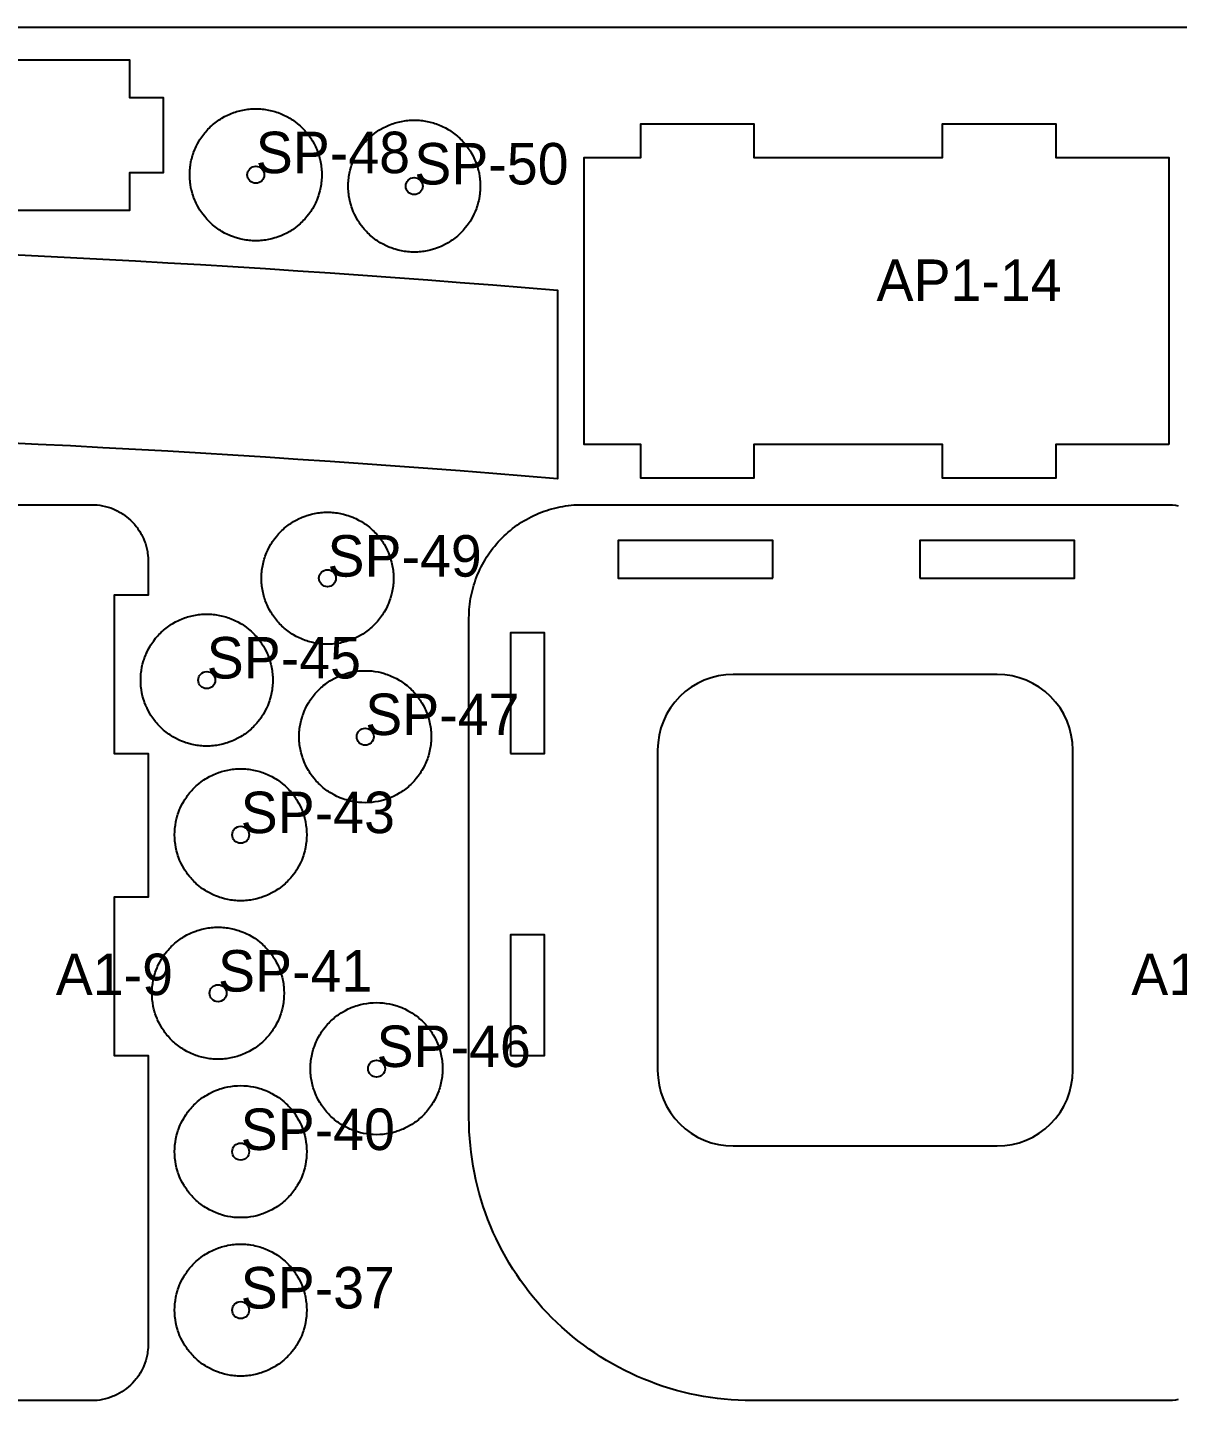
# Model space of a CAD drawing. Header units: millimetres. Extents: x 0 to 59980, y 0 to 1292.
# Drawn here: x 42211 to 42820, y 491 to 1220 of the extents above; entities that cross this region are included whole.
import ezdxf

# ---------------------------------------------------------------- set-up
doc = ezdxf.new("R2010")
doc.units = ezdxf.units.MM
for name, color, linetype in [('CUT_IN', 5, 'Continuous'), ('CUT_OUT', 1, 'Continuous'), ('DRILL', 3, 'Continuous'), ('LABEL', 7, 'Continuous'), ('SHEET', 8, 'Continuous')]:
    doc.layers.add(name, color=color, linetype=linetype)

msp = doc.modelspace()

# ---------------------------------------------------------------- linework, layer by layer
at = {"layer": 'CUT_IN'}
for points in [[(42606, 928), (42606, 948), (42524, 948), (42524, 928), (42606, 928)], [(42684, 928), (42766, 928), (42766, 948), (42684, 948), (42684, 928)], [(42467, 835), (42485, 835), (42485, 899), (42467, 899), (42467, 835)], [(42581.08, 876.81), (42577.2, 876.23), (42573.39, 875.28), (42569.69, 873.96), (42566.14, 872.28), (42562.78, 870.26), (42559.62, 867.92), (42556.72, 865.28), (42554.08, 862.38), (42551.74, 859.22), (42549.72, 855.86), (42548.04, 852.31), (42546.72, 848.61), (42545.77, 844.8), (42545.19, 840.92), (42545, 837), (42545, 667), (42545.19, 663.08), (42545.77, 659.2), (42546.72, 655.39), (42548.04, 651.69), (42549.72, 648.14), (42551.74, 644.78), (42554.08, 641.62), (42556.72, 638.72), (42559.62, 636.08), (42562.78, 633.74), (42566.14, 631.72), (42569.69, 630.04), (42573.39, 628.72), (42577.2, 627.77), (42581.08, 627.19), (42585, 627), (42725, 627), (42728.92, 627.19), (42732.8, 627.77), (42736.61, 628.72), (42740.31, 630.04), (42743.86, 631.72), (42747.22, 633.74), (42750.38, 636.08), (42753.28, 638.72), (42755.92, 641.62), (42758.26, 644.78), (42760.28, 648.14), (42761.96, 651.69), (42763.28, 655.39), (42764.23, 659.2), (42764.81, 663.08), (42765, 667), (42765, 837), (42764.81, 840.92), (42764.23, 844.8), (42763.28, 848.61), (42761.96, 852.31), (42760.28, 855.86), (42758.26, 859.22), (42755.92, 862.38), (42753.28, 865.28), (42750.38, 867.92), (42747.22, 870.26), (42743.86, 872.28), (42740.31, 873.96), (42736.61, 875.28), (42732.8, 876.23), (42728.92, 876.81), (42725, 877), (42585, 877), (42581.08, 876.81)], [(42467, 675), (42485, 675), (42485, 739), (42467, 739), (42467, 675)]]:
    msp.add_lwpolyline(points, close=True, dxfattribs=at)
at = {"layer": 'CUT_OUT'}
for points in [[(41921, 1202.91), (42265, 1202.91), (42265, 1182.91), (42283, 1182.91), (42283, 1142.91), (42265, 1142.91), (42265, 1122.91), (41921, 1122.91), (41921, 1142.91), (41903, 1142.91), (41903, 1182.91), (41921, 1182.91), (41921, 1202.91)], [(42367, 1141.91), (42366.96, 1140.19), (42366.91, 1139.34), (42366.83, 1138.48), (42366.74, 1137.63), (42366.62, 1136.77), (42366.33, 1135.08), (42366.15, 1134.24), (42365.95, 1133.41), (42365.49, 1131.75), (42365.23, 1130.93), (42364.95, 1130.12), (42364.34, 1128.52), (42364, 1127.73), (42363.64, 1126.95), (42362.87, 1125.41), (42362.02, 1123.92), (42361.57, 1123.19), (42361.1, 1122.47), (42360.62, 1121.76), (42360.11, 1121.06), (42359.06, 1119.71), (42358.5, 1119.05), (42357.93, 1118.41), (42357.35, 1117.78), (42356.75, 1117.16), (42356.13, 1116.56), (42355.5, 1115.98), (42354.86, 1115.41), (42354.2, 1114.85), (42352.85, 1113.8), (42352.15, 1113.29), (42351.44, 1112.81), (42350.72, 1112.34), (42349.99, 1111.89), (42348.5, 1111.04), (42346.96, 1110.27), (42346.18, 1109.91), (42345.39, 1109.57), (42343.79, 1108.96), (42342.98, 1108.68), (42342.16, 1108.42), (42340.5, 1107.96), (42339.67, 1107.76), (42338.83, 1107.58), (42337.14, 1107.29), (42336.28, 1107.17), (42335.43, 1107.08), (42334.57, 1107), (42333.72, 1106.95), (42332, 1106.91), (42330.28, 1106.95), (42329.43, 1107), (42328.57, 1107.08), (42327.72, 1107.17), (42326.86, 1107.29), (42325.17, 1107.58), (42324.33, 1107.76), (42323.5, 1107.96), (42321.84, 1108.42), (42321.02, 1108.68), (42320.21, 1108.96), (42318.61, 1109.57), (42317.82, 1109.91), (42317.04, 1110.27), (42315.5, 1111.04), (42314.01, 1111.89), (42313.28, 1112.34), (42312.56, 1112.81), (42311.85, 1113.29), (42311.15, 1113.8), (42309.8, 1114.85), (42309.14, 1115.41), (42308.5, 1115.98), (42307.87, 1116.56), (42307.25, 1117.16), (42306.65, 1117.78), (42306.07, 1118.41), (42305.5, 1119.05), (42304.94, 1119.71), (42303.89, 1121.06), (42303.38, 1121.76), (42302.9, 1122.47), (42302.43, 1123.19), (42301.98, 1123.92), (42301.13, 1125.41), (42300.36, 1126.95), (42300, 1127.73), (42299.66, 1128.52), (42299.05, 1130.12), (42298.77, 1130.93), (42298.51, 1131.75), (42298.05, 1133.41), (42297.85, 1134.24), (42297.67, 1135.08), (42297.38, 1136.77), (42297.26, 1137.63), (42297.17, 1138.48), (42297.09, 1139.34), (42297.04, 1140.19), (42297, 1141.91), (42297.04, 1143.63), (42297.09, 1144.48), (42297.17, 1145.34), (42297.26, 1146.19), (42297.38, 1147.05), (42297.67, 1148.74), (42297.85, 1149.58), (42298.05, 1150.41), (42298.51, 1152.07), (42298.77, 1152.89), (42299.05, 1153.7), (42299.66, 1155.3), (42300, 1156.09), (42300.36, 1156.87), (42301.13, 1158.41), (42301.98, 1159.9), (42302.43, 1160.63), (42302.9, 1161.35), (42303.38, 1162.06), (42303.89, 1162.76), (42304.94, 1164.11), (42305.5, 1164.77), (42306.07, 1165.41), (42306.65, 1166.04), (42307.25, 1166.66), (42307.87, 1167.26), (42308.5, 1167.84), (42309.14, 1168.41), (42309.8, 1168.97), (42311.15, 1170.02), (42311.85, 1170.53), (42312.56, 1171.01), (42313.28, 1171.48), (42314.01, 1171.93), (42315.5, 1172.78), (42317.04, 1173.55), (42317.82, 1173.91), (42318.61, 1174.25), (42320.21, 1174.86), (42321.02, 1175.14), (42321.84, 1175.4), (42323.5, 1175.86), (42324.33, 1176.06), (42325.17, 1176.24), (42326.86, 1176.53), (42327.72, 1176.65), (42328.57, 1176.74), (42329.43, 1176.82), (42330.28, 1176.87), (42332, 1176.91), (42333.72, 1176.87), (42334.57, 1176.82), (42335.43, 1176.74), (42336.28, 1176.65), (42337.14, 1176.53), (42338.83, 1176.24), (42339.67, 1176.06), (42340.5, 1175.86), (42342.16, 1175.4), (42342.98, 1175.14), (42343.79, 1174.86), (42345.39, 1174.25), (42346.18, 1173.91), (42346.96, 1173.55), (42348.5, 1172.78), (42349.99, 1171.93), (42350.72, 1171.48), (42351.44, 1171.01), (42352.15, 1170.53), (42352.85, 1170.02), (42354.2, 1168.97), (42354.86, 1168.41), (42355.5, 1167.84), (42356.13, 1167.26), (42356.75, 1166.66), (42357.35, 1166.04), (42357.93, 1165.41), (42358.5, 1164.77), (42359.06, 1164.11), (42360.11, 1162.76), (42360.62, 1162.06), (42361.1, 1161.35), (42361.57, 1160.63), (42362.02, 1159.9), (42362.87, 1158.41), (42363.64, 1156.87), (42364, 1156.09), (42364.34, 1155.3), (42364.95, 1153.7), (42365.23, 1152.89), (42365.49, 1152.07), (42365.95, 1150.41), (42366.15, 1149.58), (42366.33, 1148.74), (42366.62, 1147.05), (42366.74, 1146.19), (42366.83, 1145.34), (42366.91, 1144.48), (42366.96, 1143.63), (42367, 1141.91)], [(42451, 1135.91), (42450.96, 1134.19), (42450.91, 1133.34), (42450.83, 1132.48), (42450.74, 1131.63), (42450.62, 1130.77), (42450.33, 1129.08), (42450.15, 1128.24), (42449.95, 1127.41), (42449.49, 1125.75), (42449.23, 1124.93), (42448.95, 1124.12), (42448.34, 1122.52), (42448, 1121.73), (42447.64, 1120.95), (42446.87, 1119.41), (42446.02, 1117.92), (42445.57, 1117.19), (42445.1, 1116.47), (42444.62, 1115.76), (42444.11, 1115.06), (42443.06, 1113.71), (42442.5, 1113.05), (42441.93, 1112.41), (42441.35, 1111.78), (42440.75, 1111.16), (42440.13, 1110.56), (42439.5, 1109.98), (42438.86, 1109.41), (42438.2, 1108.85), (42436.85, 1107.8), (42436.15, 1107.29), (42435.44, 1106.81), (42434.72, 1106.34), (42433.99, 1105.89), (42432.5, 1105.04), (42430.96, 1104.27), (42430.18, 1103.91), (42429.39, 1103.57), (42427.79, 1102.96), (42426.98, 1102.68), (42426.16, 1102.42), (42424.5, 1101.96), (42423.67, 1101.76), (42422.83, 1101.58), (42421.14, 1101.29), (42420.28, 1101.17), (42419.43, 1101.08), (42418.57, 1101), (42417.72, 1100.95), (42416, 1100.91), (42414.28, 1100.95), (42413.43, 1101), (42412.57, 1101.08), (42411.72, 1101.17), (42410.86, 1101.29), (42409.17, 1101.58), (42408.33, 1101.76), (42407.5, 1101.96), (42405.84, 1102.42), (42405.02, 1102.68), (42404.21, 1102.96), (42402.61, 1103.57), (42401.82, 1103.91), (42401.04, 1104.27), (42399.5, 1105.04), (42398.01, 1105.89), (42397.28, 1106.34), (42396.56, 1106.81), (42395.85, 1107.29), (42395.15, 1107.8), (42393.8, 1108.85), (42393.14, 1109.41), (42392.5, 1109.98), (42391.87, 1110.56), (42391.25, 1111.16), (42390.65, 1111.78), (42390.07, 1112.41), (42389.5, 1113.05), (42388.94, 1113.71), (42387.89, 1115.06), (42387.38, 1115.76), (42386.9, 1116.47), (42386.43, 1117.19), (42385.98, 1117.92), (42385.13, 1119.41), (42384.36, 1120.95), (42384, 1121.73), (42383.66, 1122.52), (42383.05, 1124.12), (42382.77, 1124.93), (42382.51, 1125.75), (42382.05, 1127.41), (42381.85, 1128.24), (42381.67, 1129.08), (42381.38, 1130.77), (42381.26, 1131.63), (42381.17, 1132.48), (42381.09, 1133.34), (42381.04, 1134.19), (42381, 1135.91), (42381.04, 1137.63), (42381.09, 1138.48), (42381.17, 1139.34), (42381.26, 1140.19), (42381.38, 1141.05), (42381.67, 1142.74), (42381.85, 1143.58), (42382.05, 1144.41), (42382.51, 1146.07), (42382.77, 1146.89), (42383.05, 1147.7), (42383.66, 1149.3), (42384, 1150.09), (42384.36, 1150.87), (42385.13, 1152.41), (42385.98, 1153.9), (42386.43, 1154.63), (42386.9, 1155.35), (42387.38, 1156.06), (42387.89, 1156.76), (42388.94, 1158.11), (42389.5, 1158.77), (42390.07, 1159.41), (42390.65, 1160.04), (42391.25, 1160.66), (42391.87, 1161.26), (42392.5, 1161.84), (42393.14, 1162.41), (42393.8, 1162.97), (42395.15, 1164.02), (42395.85, 1164.53), (42396.56, 1165.01), (42397.28, 1165.48), (42398.01, 1165.93), (42399.5, 1166.78), (42401.04, 1167.55), (42401.82, 1167.91), (42402.61, 1168.25), (42404.21, 1168.86), (42405.02, 1169.14), (42405.84, 1169.4), (42407.5, 1169.86), (42408.33, 1170.06), (42409.17, 1170.24), (42410.86, 1170.53), (42411.72, 1170.65), (42412.57, 1170.74), (42413.43, 1170.82), (42414.28, 1170.87), (42416, 1170.91), (42417.72, 1170.87), (42418.57, 1170.82), (42419.43, 1170.74), (42420.28, 1170.65), (42421.14, 1170.53), (42422.83, 1170.24), (42423.67, 1170.06), (42424.5, 1169.86), (42426.16, 1169.4), (42426.98, 1169.14), (42427.79, 1168.86), (42429.39, 1168.25), (42430.18, 1167.91), (42430.96, 1167.55), (42432.5, 1166.78), (42433.99, 1165.93), (42434.72, 1165.48), (42435.44, 1165.01), (42436.15, 1164.53), (42436.85, 1164.02), (42438.2, 1162.97), (42438.86, 1162.41), (42439.5, 1161.84), (42440.13, 1161.26), (42440.75, 1160.66), (42441.35, 1160.04), (42441.93, 1159.41), (42442.5, 1158.77), (42443.06, 1158.11), (42444.11, 1156.76), (42444.62, 1156.06), (42445.1, 1155.35), (42445.57, 1154.63), (42446.02, 1153.9), (42446.87, 1152.41), (42447.64, 1150.87), (42448, 1150.09), (42448.34, 1149.3), (42448.95, 1147.7), (42449.23, 1146.89), (42449.49, 1146.07), (42449.95, 1144.41), (42450.15, 1143.58), (42450.33, 1142.74), (42450.62, 1141.05), (42450.74, 1140.19), (42450.83, 1139.34), (42450.91, 1138.48), (42450.96, 1137.63), (42451, 1135.91)], [(42816, 999), (42756, 999), (42756, 981), (42696, 981), (42696, 999), (42596, 999), (42596, 981), (42536, 981), (42536, 999), (42506, 999), (42506, 1151), (42536, 1151), (42536, 1169), (42596, 1169), (42596, 1151), (42696, 1151), (42696, 1169), (42756, 1169), (42756, 1151), (42816, 1151), (42816, 999)], [(42405, 928), (42404.96, 926.28), (42404.91, 925.43), (42404.83, 924.57), (42404.74, 923.72), (42404.62, 922.86), (42404.33, 921.17), (42404.15, 920.33), (42403.95, 919.5), (42403.49, 917.84), (42403.23, 917.02), (42402.95, 916.21), (42402.34, 914.61), (42402, 913.82), (42401.64, 913.04), (42400.87, 911.5), (42400.02, 910.01), (42399.57, 909.28), (42399.1, 908.56), (42398.62, 907.85), (42398.11, 907.15), (42397.06, 905.8), (42396.5, 905.14), (42395.93, 904.5), (42395.35, 903.87), (42394.75, 903.25), (42394.13, 902.65), (42393.5, 902.07), (42392.86, 901.5), (42392.2, 900.94), (42390.85, 899.89), (42390.15, 899.38), (42389.44, 898.9), (42388.72, 898.43), (42387.99, 897.98), (42386.5, 897.13), (42384.96, 896.36), (42384.18, 896), (42383.39, 895.66), (42381.79, 895.05), (42380.98, 894.77), (42380.16, 894.51), (42378.5, 894.05), (42377.67, 893.85), (42376.83, 893.67), (42375.14, 893.38), (42374.28, 893.26), (42373.43, 893.17), (42372.57, 893.09), (42371.72, 893.04), (42370, 893), (42368.28, 893.04), (42367.43, 893.09), (42366.57, 893.17), (42365.72, 893.26), (42364.86, 893.38), (42363.17, 893.67), (42362.33, 893.85), (42361.5, 894.05), (42359.84, 894.51), (42359.02, 894.77), (42358.21, 895.05), (42356.61, 895.66), (42355.82, 896), (42355.04, 896.36), (42353.5, 897.13), (42352.01, 897.98), (42351.28, 898.43), (42350.56, 898.9), (42349.85, 899.38), (42349.15, 899.89), (42347.8, 900.94), (42347.14, 901.5), (42346.5, 902.07), (42345.87, 902.65), (42345.25, 903.25), (42344.65, 903.87), (42344.07, 904.5), (42343.5, 905.14), (42342.94, 905.8), (42341.89, 907.15), (42341.38, 907.85), (42340.9, 908.56), (42340.43, 909.28), (42339.98, 910.01), (42339.13, 911.5), (42338.36, 913.04), (42338, 913.82), (42337.66, 914.61), (42337.05, 916.21), (42336.77, 917.02), (42336.51, 917.84), (42336.05, 919.5), (42335.85, 920.33), (42335.67, 921.17), (42335.38, 922.86), (42335.26, 923.72), (42335.17, 924.57), (42335.09, 925.43), (42335.04, 926.28), (42335, 928), (42335.04, 929.72), (42335.09, 930.57), (42335.17, 931.43), (42335.26, 932.28), (42335.38, 933.14), (42335.67, 934.83), (42335.85, 935.67), (42336.05, 936.5), (42336.51, 938.16), (42336.77, 938.98), (42337.05, 939.79), (42337.66, 941.39), (42338, 942.18), (42338.36, 942.96), (42339.13, 944.5), (42339.98, 945.99), (42340.43, 946.72), (42340.9, 947.44), (42341.38, 948.15), (42341.89, 948.85), (42342.94, 950.2), (42343.5, 950.86), (42344.07, 951.5), (42344.65, 952.13), (42345.25, 952.75), (42345.87, 953.35), (42346.5, 953.93), (42347.14, 954.5), (42347.8, 955.06), (42349.15, 956.11), (42349.85, 956.62), (42350.56, 957.1), (42351.28, 957.57), (42352.01, 958.02), (42353.5, 958.87), (42355.04, 959.64), (42355.82, 960), (42356.61, 960.34), (42358.21, 960.95), (42359.02, 961.23), (42359.84, 961.49), (42361.5, 961.95), (42362.33, 962.15), (42363.17, 962.33), (42364.86, 962.62), (42365.72, 962.74), (42366.57, 962.83), (42367.43, 962.91), (42368.28, 962.96), (42370, 963), (42371.72, 962.96), (42372.57, 962.91), (42373.43, 962.83), (42374.28, 962.74), (42375.14, 962.62), (42376.83, 962.33), (42377.67, 962.15), (42378.5, 961.95), (42380.16, 961.49), (42380.98, 961.23), (42381.79, 960.95), (42383.39, 960.34), (42384.18, 960), (42384.96, 959.64), (42386.5, 958.87), (42387.99, 958.02), (42388.72, 957.57), (42389.44, 957.1), (42390.15, 956.62), (42390.85, 956.11), (42392.2, 955.06), (42392.86, 954.5), (42393.5, 953.93), (42394.13, 953.35), (42394.75, 952.75), (42395.35, 952.13), (42395.93, 951.5), (42396.5, 950.86), (42397.06, 950.2), (42398.11, 948.85), (42398.62, 948.15), (42399.1, 947.44), (42399.57, 946.72), (42400.02, 945.99), (42400.87, 944.5), (42401.64, 942.96), (42402, 942.18), (42402.34, 941.39), (42402.95, 939.79), (42403.23, 938.98), (42403.49, 938.16), (42403.95, 936.5), (42404.15, 935.67), (42404.33, 934.83), (42404.62, 933.14), (42404.74, 932.28), (42404.83, 931.43), (42404.91, 930.57), (42404.96, 929.72), (42405, 928)], [(42341, 874), (42340.96, 872.28), (42340.91, 871.43), (42340.83, 870.57), (42340.74, 869.72), (42340.62, 868.86), (42340.33, 867.17), (42340.15, 866.33), (42339.95, 865.5), (42339.49, 863.84), (42339.23, 863.02), (42338.95, 862.21), (42338.34, 860.61), (42338, 859.82), (42337.64, 859.04), (42336.87, 857.5), (42336.02, 856.01), (42335.57, 855.28), (42335.1, 854.56), (42334.62, 853.85), (42334.11, 853.15), (42333.06, 851.8), (42332.5, 851.14), (42331.93, 850.5), (42331.35, 849.87), (42330.75, 849.25), (42330.13, 848.65), (42329.5, 848.07), (42328.86, 847.5), (42328.2, 846.94), (42326.85, 845.89), (42326.15, 845.38), (42325.44, 844.9), (42324.72, 844.43), (42323.99, 843.98), (42322.5, 843.13), (42320.96, 842.36), (42320.18, 842), (42319.39, 841.66), (42317.79, 841.05), (42316.98, 840.77), (42316.16, 840.51), (42314.5, 840.05), (42313.67, 839.85), (42312.83, 839.67), (42311.14, 839.38), (42310.28, 839.26), (42309.43, 839.17), (42308.57, 839.09), (42307.72, 839.04), (42306, 839), (42304.28, 839.04), (42303.43, 839.09), (42302.57, 839.17), (42301.72, 839.26), (42300.86, 839.38), (42299.17, 839.67), (42298.33, 839.85), (42297.5, 840.05), (42295.84, 840.51), (42295.02, 840.77), (42294.21, 841.05), (42292.61, 841.66), (42291.82, 842), (42291.04, 842.36), (42289.5, 843.13), (42288.01, 843.98), (42287.28, 844.43), (42286.56, 844.9), (42285.85, 845.38), (42285.15, 845.89), (42283.8, 846.94), (42283.14, 847.5), (42282.5, 848.07), (42281.87, 848.65), (42281.25, 849.25), (42280.65, 849.87), (42280.07, 850.5), (42279.5, 851.14), (42278.94, 851.8), (42277.89, 853.15), (42277.38, 853.85), (42276.9, 854.56), (42276.43, 855.28), (42275.98, 856.01), (42275.13, 857.5), (42274.36, 859.04), (42274, 859.82), (42273.66, 860.61), (42273.05, 862.21), (42272.77, 863.02), (42272.51, 863.84), (42272.05, 865.5), (42271.85, 866.33), (42271.67, 867.17), (42271.38, 868.86), (42271.26, 869.72), (42271.17, 870.57), (42271.09, 871.43), (42271.04, 872.28), (42271, 874), (42271.04, 875.72), (42271.09, 876.57), (42271.17, 877.43), (42271.26, 878.28), (42271.38, 879.14), (42271.67, 880.83), (42271.85, 881.67), (42272.05, 882.5), (42272.51, 884.16), (42272.77, 884.98), (42273.05, 885.79), (42273.66, 887.39), (42274, 888.18), (42274.36, 888.96), (42275.13, 890.5), (42275.98, 891.99), (42276.43, 892.72), (42276.9, 893.44), (42277.38, 894.15), (42277.89, 894.85), (42278.94, 896.2), (42279.5, 896.86), (42280.07, 897.5), (42280.65, 898.13), (42281.25, 898.75), (42281.87, 899.35), (42282.5, 899.93), (42283.14, 900.5), (42283.8, 901.06), (42285.15, 902.11), (42285.85, 902.62), (42286.56, 903.1), (42287.28, 903.57), (42288.01, 904.02), (42289.5, 904.87), (42291.04, 905.64), (42291.82, 906), (42292.61, 906.34), (42294.21, 906.95), (42295.02, 907.23), (42295.84, 907.49), (42297.5, 907.95), (42298.33, 908.15), (42299.17, 908.33), (42300.86, 908.62), (42301.72, 908.74), (42302.57, 908.83), (42303.43, 908.91), (42304.28, 908.96), (42306, 909), (42307.72, 908.96), (42308.57, 908.91), (42309.43, 908.83), (42310.28, 908.74), (42311.14, 908.62), (42312.83, 908.33), (42313.67, 908.15), (42314.5, 907.95), (42316.16, 907.49), (42316.98, 907.23), (42317.79, 906.95), (42319.39, 906.34), (42320.18, 906), (42320.96, 905.64), (42322.5, 904.87), (42323.99, 904.02), (42324.72, 903.57), (42325.44, 903.1), (42326.15, 902.62), (42326.85, 902.11), (42328.2, 901.06), (42328.86, 900.5), (42329.5, 899.93), (42330.13, 899.35), (42330.75, 898.75), (42331.35, 898.13), (42331.93, 897.5), (42332.5, 896.86), (42333.06, 896.2), (42334.11, 894.85), (42334.62, 894.15), (42335.1, 893.44), (42335.57, 892.72), (42336.02, 891.99), (42336.87, 890.5), (42337.64, 888.96), (42338, 888.18), (42338.34, 887.39), (42338.95, 885.79), (42339.23, 884.98), (42339.49, 884.16), (42339.95, 882.5), (42340.15, 881.67), (42340.33, 880.83), (42340.62, 879.14), (42340.74, 878.28), (42340.83, 877.43), (42340.91, 876.57), (42340.96, 875.72), (42341, 874)], [(42425, 844), (42424.96, 842.28), (42424.91, 841.43), (42424.83, 840.57), (42424.74, 839.72), (42424.62, 838.86), (42424.33, 837.17), (42424.15, 836.33), (42423.95, 835.5), (42423.49, 833.84), (42423.23, 833.02), (42422.95, 832.21), (42422.34, 830.61), (42422, 829.82), (42421.64, 829.04), (42420.87, 827.5), (42420.02, 826.01), (42419.57, 825.28), (42419.1, 824.56), (42418.62, 823.85), (42418.11, 823.15), (42417.06, 821.8), (42416.5, 821.14), (42415.93, 820.5), (42415.35, 819.87), (42414.75, 819.25), (42414.13, 818.65), (42413.5, 818.07), (42412.86, 817.5), (42412.2, 816.94), (42410.85, 815.89), (42410.15, 815.38), (42409.44, 814.9), (42408.72, 814.43), (42407.99, 813.98), (42406.5, 813.13), (42404.96, 812.36), (42404.18, 812), (42403.39, 811.66), (42401.79, 811.05), (42400.98, 810.77), (42400.16, 810.51), (42398.5, 810.05), (42397.67, 809.85), (42396.83, 809.67), (42395.14, 809.38), (42394.28, 809.26), (42393.43, 809.17), (42392.57, 809.09), (42391.72, 809.04), (42390, 809), (42388.28, 809.04), (42387.43, 809.09), (42386.57, 809.17), (42385.72, 809.26), (42384.86, 809.38), (42383.17, 809.67), (42382.33, 809.85), (42381.5, 810.05), (42379.84, 810.51), (42379.02, 810.77), (42378.21, 811.05), (42376.61, 811.66), (42375.82, 812), (42375.04, 812.36), (42373.5, 813.13), (42372.01, 813.98), (42371.28, 814.43), (42370.56, 814.9), (42369.85, 815.38), (42369.15, 815.89), (42367.8, 816.94), (42367.14, 817.5), (42366.5, 818.07), (42365.87, 818.65), (42365.25, 819.25), (42364.65, 819.87), (42364.07, 820.5), (42363.5, 821.14), (42362.94, 821.8), (42361.89, 823.15), (42361.38, 823.85), (42360.9, 824.56), (42360.43, 825.28), (42359.98, 826.01), (42359.13, 827.5), (42358.36, 829.04), (42358, 829.82), (42357.66, 830.61), (42357.05, 832.21), (42356.77, 833.02), (42356.51, 833.84), (42356.05, 835.5), (42355.85, 836.33), (42355.67, 837.17), (42355.38, 838.86), (42355.26, 839.72), (42355.17, 840.57), (42355.09, 841.43), (42355.04, 842.28), (42355, 844), (42355.04, 845.72), (42355.09, 846.57), (42355.17, 847.43), (42355.26, 848.28), (42355.38, 849.14), (42355.67, 850.83), (42355.85, 851.67), (42356.05, 852.5), (42356.51, 854.16), (42356.77, 854.98), (42357.05, 855.79), (42357.66, 857.39), (42358, 858.18), (42358.36, 858.96), (42359.13, 860.5), (42359.98, 861.99), (42360.43, 862.72), (42360.9, 863.44), (42361.38, 864.15), (42361.89, 864.85), (42362.94, 866.2), (42363.5, 866.86), (42364.07, 867.5), (42364.65, 868.13), (42365.25, 868.75), (42365.87, 869.35), (42366.5, 869.93), (42367.14, 870.5), (42367.8, 871.06), (42369.15, 872.11), (42369.85, 872.62), (42370.56, 873.1), (42371.28, 873.57), (42372.01, 874.02), (42373.5, 874.87), (42375.04, 875.64), (42375.82, 876), (42376.61, 876.34), (42378.21, 876.95), (42379.02, 877.23), (42379.84, 877.49), (42381.5, 877.95), (42382.33, 878.15), (42383.17, 878.33), (42384.86, 878.62), (42385.72, 878.74), (42386.57, 878.83), (42387.43, 878.91), (42388.28, 878.96), (42390, 879), (42391.72, 878.96), (42392.57, 878.91), (42393.43, 878.83), (42394.28, 878.74), (42395.14, 878.62), (42396.83, 878.33), (42397.67, 878.15), (42398.5, 877.95), (42400.16, 877.49), (42400.98, 877.23), (42401.79, 876.95), (42403.39, 876.34), (42404.18, 876), (42404.96, 875.64), (42406.5, 874.87), (42407.99, 874.02), (42408.72, 873.57), (42409.44, 873.1), (42410.15, 872.62), (42410.85, 872.11), (42412.2, 871.06), (42412.86, 870.5), (42413.5, 869.93), (42414.13, 869.35), (42414.75, 868.75), (42415.35, 868.13), (42415.93, 867.5), (42416.5, 866.86), (42417.06, 866.2), (42418.11, 864.85), (42418.62, 864.15), (42419.1, 863.44), (42419.57, 862.72), (42420.02, 861.99), (42420.87, 860.5), (42421.64, 858.96), (42422, 858.18), (42422.34, 857.39), (42422.95, 855.79), (42423.23, 854.98), (42423.49, 854.16), (42423.95, 852.5), (42424.15, 851.67), (42424.33, 850.83), (42424.62, 849.14), (42424.74, 848.28), (42424.83, 847.43), (42424.91, 846.57), (42424.96, 845.72), (42425, 844)], [(42359, 792), (42358.96, 790.28), (42358.91, 789.43), (42358.83, 788.57), (42358.74, 787.72), (42358.62, 786.86), (42358.33, 785.17), (42358.15, 784.33), (42357.95, 783.5), (42357.49, 781.84), (42357.23, 781.02), (42356.95, 780.21), (42356.34, 778.61), (42356, 777.82), (42355.64, 777.04), (42354.87, 775.5), (42354.02, 774.01), (42353.57, 773.28), (42353.1, 772.56), (42352.62, 771.85), (42352.11, 771.15), (42351.06, 769.8), (42350.5, 769.14), (42349.93, 768.5), (42349.35, 767.87), (42348.75, 767.25), (42348.13, 766.65), (42347.5, 766.07), (42346.86, 765.5), (42346.2, 764.94), (42344.85, 763.89), (42344.15, 763.38), (42343.44, 762.9), (42342.72, 762.43), (42341.99, 761.98), (42340.5, 761.13), (42338.96, 760.36), (42338.18, 760), (42337.39, 759.66), (42335.79, 759.05), (42334.98, 758.77), (42334.16, 758.51), (42332.5, 758.05), (42331.67, 757.85), (42330.83, 757.67), (42329.14, 757.38), (42328.28, 757.26), (42327.43, 757.17), (42326.57, 757.09), (42325.72, 757.04), (42324, 757), (42322.28, 757.04), (42321.43, 757.09), (42320.57, 757.17), (42319.72, 757.26), (42318.86, 757.38), (42317.17, 757.67), (42316.33, 757.85), (42315.5, 758.05), (42313.84, 758.51), (42313.02, 758.77), (42312.21, 759.05), (42310.61, 759.66), (42309.82, 760), (42309.04, 760.36), (42307.5, 761.13), (42306.01, 761.98), (42305.28, 762.43), (42304.56, 762.9), (42303.85, 763.38), (42303.15, 763.89), (42301.8, 764.94), (42301.14, 765.5), (42300.5, 766.07), (42299.87, 766.65), (42299.25, 767.25), (42298.65, 767.87), (42298.07, 768.5), (42297.5, 769.14), (42296.94, 769.8), (42295.89, 771.15), (42295.38, 771.85), (42294.9, 772.56), (42294.43, 773.28), (42293.98, 774.01), (42293.13, 775.5), (42292.36, 777.04), (42292, 777.82), (42291.66, 778.61), (42291.05, 780.21), (42290.77, 781.02), (42290.51, 781.84), (42290.05, 783.5), (42289.85, 784.33), (42289.67, 785.17), (42289.38, 786.86), (42289.26, 787.72), (42289.17, 788.57), (42289.09, 789.43), (42289.04, 790.28), (42289, 792), (42289.04, 793.72), (42289.09, 794.57), (42289.17, 795.43), (42289.26, 796.28), (42289.38, 797.14), (42289.67, 798.83), (42289.85, 799.67), (42290.05, 800.5), (42290.51, 802.16), (42290.77, 802.98), (42291.05, 803.79), (42291.66, 805.39), (42292, 806.18), (42292.36, 806.96), (42293.13, 808.5), (42293.98, 809.99), (42294.43, 810.72), (42294.9, 811.44), (42295.38, 812.15), (42295.89, 812.85), (42296.94, 814.2), (42297.5, 814.86), (42298.07, 815.5), (42298.65, 816.13), (42299.25, 816.75), (42299.87, 817.35), (42300.5, 817.93), (42301.14, 818.5), (42301.8, 819.06), (42303.15, 820.11), (42303.85, 820.62), (42304.56, 821.1), (42305.28, 821.57), (42306.01, 822.02), (42307.5, 822.87), (42309.04, 823.64), (42309.82, 824), (42310.61, 824.34), (42312.21, 824.95), (42313.02, 825.23), (42313.84, 825.49), (42315.5, 825.95), (42316.33, 826.15), (42317.17, 826.33), (42318.86, 826.62), (42319.72, 826.74), (42320.57, 826.83), (42321.43, 826.91), (42322.28, 826.96), (42324, 827), (42325.72, 826.96), (42326.57, 826.91), (42327.43, 826.83), (42328.28, 826.74), (42329.14, 826.62), (42330.83, 826.33), (42331.67, 826.15), (42332.5, 825.95), (42334.16, 825.49), (42334.98, 825.23), (42335.79, 824.95), (42337.39, 824.34), (42338.18, 824), (42338.96, 823.64), (42340.5, 822.87), (42341.99, 822.02), (42342.72, 821.57), (42343.44, 821.1), (42344.15, 820.62), (42344.85, 820.11), (42346.2, 819.06), (42346.86, 818.5), (42347.5, 817.93), (42348.13, 817.35), (42348.75, 816.75), (42349.35, 816.13), (42349.93, 815.5), (42350.5, 814.86), (42351.06, 814.2), (42352.11, 812.85), (42352.62, 812.15), (42353.1, 811.44), (42353.57, 810.72), (42354.02, 809.99), (42354.87, 808.5), (42355.64, 806.96), (42356, 806.18), (42356.34, 805.39), (42356.95, 803.79), (42357.23, 802.98), (42357.49, 802.16), (42357.95, 800.5), (42358.15, 799.67), (42358.33, 798.83), (42358.62, 797.14), (42358.74, 796.28), (42358.83, 795.43), (42358.91, 794.57), (42358.96, 793.72), (42359, 792)], [(42347, 708), (42346.96, 706.28), (42346.91, 705.43), (42346.83, 704.57), (42346.74, 703.72), (42346.62, 702.86), (42346.33, 701.17), (42346.15, 700.33), (42345.95, 699.5), (42345.49, 697.84), (42345.23, 697.02), (42344.95, 696.21), (42344.34, 694.61), (42344, 693.82), (42343.64, 693.04), (42342.87, 691.5), (42342.02, 690.01), (42341.57, 689.28), (42341.1, 688.56), (42340.62, 687.85), (42340.11, 687.15), (42339.06, 685.8), (42338.5, 685.14), (42337.93, 684.5), (42337.35, 683.87), (42336.75, 683.25), (42336.13, 682.65), (42335.5, 682.07), (42334.86, 681.5), (42334.2, 680.94), (42332.85, 679.89), (42332.15, 679.38), (42331.44, 678.9), (42330.72, 678.43), (42329.99, 677.98), (42328.5, 677.13), (42326.96, 676.36), (42326.18, 676), (42325.39, 675.66), (42323.79, 675.05), (42322.98, 674.77), (42322.16, 674.51), (42320.5, 674.05), (42319.67, 673.85), (42318.83, 673.67), (42317.14, 673.38), (42316.28, 673.26), (42315.43, 673.17), (42314.57, 673.09), (42313.72, 673.04), (42312, 673), (42310.28, 673.04), (42309.43, 673.09), (42308.57, 673.17), (42307.72, 673.26), (42306.86, 673.38), (42305.17, 673.67), (42304.33, 673.85), (42303.5, 674.05), (42301.84, 674.51), (42301.02, 674.77), (42300.21, 675.05), (42298.61, 675.66), (42297.82, 676), (42297.04, 676.36), (42295.5, 677.13), (42294.01, 677.98), (42293.28, 678.43), (42292.56, 678.9), (42291.85, 679.38), (42291.15, 679.89), (42289.8, 680.94), (42289.14, 681.5), (42288.5, 682.07), (42287.87, 682.65), (42287.25, 683.25), (42286.65, 683.87), (42286.07, 684.5), (42285.5, 685.14), (42284.94, 685.8), (42283.89, 687.15), (42283.38, 687.85), (42282.9, 688.56), (42282.43, 689.28), (42281.98, 690.01), (42281.13, 691.5), (42280.36, 693.04), (42280, 693.82), (42279.66, 694.61), (42279.05, 696.21), (42278.77, 697.02), (42278.51, 697.84), (42278.05, 699.5), (42277.85, 700.33), (42277.67, 701.17), (42277.38, 702.86), (42277.26, 703.72), (42277.17, 704.57), (42277.09, 705.43), (42277.04, 706.28), (42277, 708), (42277.04, 709.72), (42277.09, 710.57), (42277.17, 711.43), (42277.26, 712.28), (42277.38, 713.14), (42277.67, 714.83), (42277.85, 715.67), (42278.05, 716.5), (42278.51, 718.16), (42278.77, 718.98), (42279.05, 719.79), (42279.66, 721.39), (42280, 722.18), (42280.36, 722.96), (42281.13, 724.5), (42281.98, 725.99), (42282.43, 726.72), (42282.9, 727.44), (42283.38, 728.15), (42283.89, 728.85), (42284.94, 730.2), (42285.5, 730.86), (42286.07, 731.5), (42286.65, 732.13), (42287.25, 732.75), (42287.87, 733.35), (42288.5, 733.93), (42289.14, 734.5), (42289.8, 735.06), (42291.15, 736.11), (42291.85, 736.62), (42292.56, 737.1), (42293.28, 737.57), (42294.01, 738.02), (42295.5, 738.87), (42297.04, 739.64), (42297.82, 740), (42298.61, 740.34), (42300.21, 740.95), (42301.02, 741.23), (42301.84, 741.49), (42303.5, 741.95), (42304.33, 742.15), (42305.17, 742.33), (42306.86, 742.62), (42307.72, 742.74), (42308.57, 742.83), (42309.43, 742.91), (42310.28, 742.96), (42312, 743), (42313.72, 742.96), (42314.57, 742.91), (42315.43, 742.83), (42316.28, 742.74), (42317.14, 742.62), (42318.83, 742.33), (42319.67, 742.15), (42320.5, 741.95), (42322.16, 741.49), (42322.98, 741.23), (42323.79, 740.95), (42325.39, 740.34), (42326.18, 740), (42326.96, 739.64), (42328.5, 738.87), (42329.99, 738.02), (42330.72, 737.57), (42331.44, 737.1), (42332.15, 736.62), (42332.85, 736.11), (42334.2, 735.06), (42334.86, 734.5), (42335.5, 733.93), (42336.13, 733.35), (42336.75, 732.75), (42337.35, 732.13), (42337.93, 731.5), (42338.5, 730.86), (42339.06, 730.2), (42340.11, 728.85), (42340.62, 728.15), (42341.1, 727.44), (42341.57, 726.72), (42342.02, 725.99), (42342.87, 724.5), (42343.64, 722.96), (42344, 722.18), (42344.34, 721.39), (42344.95, 719.79), (42345.23, 718.98), (42345.49, 718.16), (42345.95, 716.5), (42346.15, 715.67), (42346.33, 714.83), (42346.62, 713.14), (42346.74, 712.28), (42346.83, 711.43), (42346.91, 710.57), (42346.96, 709.72), (42347, 708)], [(42431, 668), (42430.96, 666.28), (42430.91, 665.43), (42430.83, 664.57), (42430.74, 663.72), (42430.62, 662.86), (42430.33, 661.17), (42430.15, 660.33), (42429.95, 659.5), (42429.49, 657.84), (42429.23, 657.02), (42428.95, 656.21), (42428.34, 654.61), (42428, 653.82), (42427.64, 653.04), (42426.87, 651.5), (42426.02, 650.01), (42425.57, 649.28), (42425.1, 648.56), (42424.62, 647.85), (42424.11, 647.15), (42423.06, 645.8), (42422.5, 645.14), (42421.93, 644.5), (42421.35, 643.87), (42420.75, 643.25), (42420.13, 642.65), (42419.5, 642.07), (42418.86, 641.5), (42418.2, 640.94), (42416.85, 639.89), (42416.15, 639.38), (42415.44, 638.9), (42414.72, 638.43), (42413.99, 637.98), (42412.5, 637.13), (42410.96, 636.36), (42410.18, 636), (42409.39, 635.66), (42407.79, 635.05), (42406.98, 634.77), (42406.16, 634.51), (42404.5, 634.05), (42403.67, 633.85), (42402.83, 633.67), (42401.14, 633.38), (42400.28, 633.26), (42399.43, 633.17), (42398.57, 633.09), (42397.72, 633.04), (42396, 633), (42394.28, 633.04), (42393.43, 633.09), (42392.57, 633.17), (42391.72, 633.26), (42390.86, 633.38), (42389.17, 633.67), (42388.33, 633.85), (42387.5, 634.05), (42385.84, 634.51), (42385.02, 634.77), (42384.21, 635.05), (42382.61, 635.66), (42381.82, 636), (42381.04, 636.36), (42379.5, 637.13), (42378.01, 637.98), (42377.28, 638.43), (42376.56, 638.9), (42375.85, 639.38), (42375.15, 639.89), (42373.8, 640.94), (42373.14, 641.5), (42372.5, 642.07), (42371.87, 642.65), (42371.25, 643.25), (42370.65, 643.87), (42370.07, 644.5), (42369.5, 645.14), (42368.94, 645.8), (42367.89, 647.15), (42367.38, 647.85), (42366.9, 648.56), (42366.43, 649.28), (42365.98, 650.01), (42365.13, 651.5), (42364.36, 653.04), (42364, 653.82), (42363.66, 654.61), (42363.05, 656.21), (42362.77, 657.02), (42362.51, 657.84), (42362.05, 659.5), (42361.85, 660.33), (42361.67, 661.17), (42361.38, 662.86), (42361.26, 663.72), (42361.17, 664.57), (42361.09, 665.43), (42361.04, 666.28), (42361, 668), (42361.04, 669.72), (42361.09, 670.57), (42361.17, 671.43), (42361.26, 672.28), (42361.38, 673.14), (42361.67, 674.83), (42361.85, 675.67), (42362.05, 676.5), (42362.51, 678.16), (42362.77, 678.98), (42363.05, 679.79), (42363.66, 681.39), (42364, 682.18), (42364.36, 682.96), (42365.13, 684.5), (42365.98, 685.99), (42366.43, 686.72), (42366.9, 687.44), (42367.38, 688.15), (42367.89, 688.85), (42368.94, 690.2), (42369.5, 690.86), (42370.07, 691.5), (42370.65, 692.13), (42371.25, 692.75), (42371.87, 693.35), (42372.5, 693.93), (42373.14, 694.5), (42373.8, 695.06), (42375.15, 696.11), (42375.85, 696.62), (42376.56, 697.1), (42377.28, 697.57), (42378.01, 698.02), (42379.5, 698.87), (42381.04, 699.64), (42381.82, 700), (42382.61, 700.34), (42384.21, 700.95), (42385.02, 701.23), (42385.84, 701.49), (42387.5, 701.95), (42388.33, 702.15), (42389.17, 702.33), (42390.86, 702.62), (42391.72, 702.74), (42392.57, 702.83), (42393.43, 702.91), (42394.28, 702.96), (42396, 703), (42397.72, 702.96), (42398.57, 702.91), (42399.43, 702.83), (42400.28, 702.74), (42401.14, 702.62), (42402.83, 702.33), (42403.67, 702.15), (42404.5, 701.95), (42406.16, 701.49), (42406.98, 701.23), (42407.79, 700.95), (42409.39, 700.34), (42410.18, 700), (42410.96, 699.64), (42412.5, 698.87), (42413.99, 698.02), (42414.72, 697.57), (42415.44, 697.1), (42416.15, 696.62), (42416.85, 696.11), (42418.2, 695.06), (42418.86, 694.5), (42419.5, 693.93), (42420.13, 693.35), (42420.75, 692.75), (42421.35, 692.13), (42421.93, 691.5), (42422.5, 690.86), (42423.06, 690.2), (42424.11, 688.85), (42424.62, 688.15), (42425.1, 687.44), (42425.57, 686.72), (42426.02, 685.99), (42426.87, 684.5), (42427.64, 682.96), (42428, 682.18), (42428.34, 681.39), (42428.95, 679.79), (42429.23, 678.98), (42429.49, 678.16), (42429.95, 676.5), (42430.15, 675.67), (42430.33, 674.83), (42430.62, 673.14), (42430.74, 672.28), (42430.83, 671.43), (42430.91, 670.57), (42430.96, 669.72), (42431, 668)], [(42359, 624), (42358.96, 622.28), (42358.91, 621.43), (42358.83, 620.57), (42358.74, 619.72), (42358.62, 618.86), (42358.33, 617.17), (42358.15, 616.33), (42357.95, 615.5), (42357.49, 613.84), (42357.23, 613.02), (42356.95, 612.21), (42356.34, 610.61), (42356, 609.82), (42355.64, 609.04), (42354.87, 607.5), (42354.02, 606.01), (42353.57, 605.28), (42353.1, 604.56), (42352.62, 603.85), (42352.11, 603.15), (42351.06, 601.8), (42350.5, 601.14), (42349.93, 600.5), (42349.35, 599.87), (42348.75, 599.25), (42348.13, 598.65), (42347.5, 598.07), (42346.86, 597.5), (42346.2, 596.94), (42344.85, 595.89), (42344.15, 595.38), (42343.44, 594.9), (42342.72, 594.43), (42341.99, 593.98), (42340.5, 593.13), (42338.96, 592.36), (42338.18, 592), (42337.39, 591.66), (42335.79, 591.05), (42334.98, 590.77), (42334.16, 590.51), (42332.5, 590.05), (42331.67, 589.85), (42330.83, 589.67), (42329.14, 589.38), (42328.28, 589.26), (42327.43, 589.17), (42326.57, 589.09), (42325.72, 589.04), (42324, 589), (42322.28, 589.04), (42321.43, 589.09), (42320.57, 589.17), (42319.72, 589.26), (42318.86, 589.38), (42317.17, 589.67), (42316.33, 589.85), (42315.5, 590.05), (42313.84, 590.51), (42313.02, 590.77), (42312.21, 591.05), (42310.61, 591.66), (42309.82, 592), (42309.04, 592.36), (42307.5, 593.13), (42306.01, 593.98), (42305.28, 594.43), (42304.56, 594.9), (42303.85, 595.38), (42303.15, 595.89), (42301.8, 596.94), (42301.14, 597.5), (42300.5, 598.07), (42299.87, 598.65), (42299.25, 599.25), (42298.65, 599.87), (42298.07, 600.5), (42297.5, 601.14), (42296.94, 601.8), (42295.89, 603.15), (42295.38, 603.85), (42294.9, 604.56), (42294.43, 605.28), (42293.98, 606.01), (42293.13, 607.5), (42292.36, 609.04), (42292, 609.82), (42291.66, 610.61), (42291.05, 612.21), (42290.77, 613.02), (42290.51, 613.84), (42290.05, 615.5), (42289.85, 616.33), (42289.67, 617.17), (42289.38, 618.86), (42289.26, 619.72), (42289.17, 620.57), (42289.09, 621.43), (42289.04, 622.28), (42289, 624), (42289.04, 625.72), (42289.09, 626.57), (42289.17, 627.43), (42289.26, 628.28), (42289.38, 629.14), (42289.67, 630.83), (42289.85, 631.67), (42290.05, 632.5), (42290.51, 634.16), (42290.77, 634.98), (42291.05, 635.79), (42291.66, 637.39), (42292, 638.18), (42292.36, 638.96), (42293.13, 640.5), (42293.98, 641.99), (42294.43, 642.72), (42294.9, 643.44), (42295.38, 644.15), (42295.89, 644.85), (42296.94, 646.2), (42297.5, 646.86), (42298.07, 647.5), (42298.65, 648.13), (42299.25, 648.75), (42299.87, 649.35), (42300.5, 649.93), (42301.14, 650.5), (42301.8, 651.06), (42303.15, 652.11), (42303.85, 652.62), (42304.56, 653.1), (42305.28, 653.57), (42306.01, 654.02), (42307.5, 654.87), (42309.04, 655.64), (42309.82, 656), (42310.61, 656.34), (42312.21, 656.95), (42313.02, 657.23), (42313.84, 657.49), (42315.5, 657.95), (42316.33, 658.15), (42317.17, 658.33), (42318.86, 658.62), (42319.72, 658.74), (42320.57, 658.83), (42321.43, 658.91), (42322.28, 658.96), (42324, 659), (42325.72, 658.96), (42326.57, 658.91), (42327.43, 658.83), (42328.28, 658.74), (42329.14, 658.62), (42330.83, 658.33), (42331.67, 658.15), (42332.5, 657.95), (42334.16, 657.49), (42334.98, 657.23), (42335.79, 656.95), (42337.39, 656.34), (42338.18, 656), (42338.96, 655.64), (42340.5, 654.87), (42341.99, 654.02), (42342.72, 653.57), (42343.44, 653.1), (42344.15, 652.62), (42344.85, 652.11), (42346.2, 651.06), (42346.86, 650.5), (42347.5, 649.93), (42348.13, 649.35), (42348.75, 648.75), (42349.35, 648.13), (42349.93, 647.5), (42350.5, 646.86), (42351.06, 646.2), (42352.11, 644.85), (42352.62, 644.15), (42353.1, 643.44), (42353.57, 642.72), (42354.02, 641.99), (42354.87, 640.5), (42355.64, 638.96), (42356, 638.18), (42356.34, 637.39), (42356.95, 635.79), (42357.23, 634.98), (42357.49, 634.16), (42357.95, 632.5), (42358.15, 631.67), (42358.33, 630.83), (42358.62, 629.14), (42358.74, 628.28), (42358.83, 627.43), (42358.91, 626.57), (42358.96, 625.72), (42359, 624)], [(42359, 540), (42358.96, 538.28), (42358.91, 537.43), (42358.83, 536.57), (42358.74, 535.72), (42358.62, 534.86), (42358.33, 533.17), (42358.15, 532.33), (42357.95, 531.5), (42357.49, 529.84), (42357.23, 529.02), (42356.95, 528.21), (42356.34, 526.61), (42356, 525.82), (42355.64, 525.04), (42354.87, 523.5), (42354.02, 522.01), (42353.57, 521.28), (42353.1, 520.56), (42352.62, 519.85), (42352.11, 519.15), (42351.06, 517.8), (42350.5, 517.14), (42349.93, 516.5), (42349.35, 515.87), (42348.75, 515.25), (42348.13, 514.65), (42347.5, 514.07), (42346.86, 513.5), (42346.2, 512.94), (42344.85, 511.89), (42344.15, 511.38), (42343.44, 510.9), (42342.72, 510.43), (42341.99, 509.98), (42340.5, 509.13), (42338.96, 508.36), (42338.18, 508), (42337.39, 507.66), (42335.79, 507.05), (42334.98, 506.77), (42334.16, 506.51), (42332.5, 506.05), (42331.67, 505.85), (42330.83, 505.67), (42329.14, 505.38), (42328.28, 505.26), (42327.43, 505.17), (42326.57, 505.09), (42325.72, 505.04), (42324, 505), (42322.28, 505.04), (42321.43, 505.09), (42320.57, 505.17), (42319.72, 505.26), (42318.86, 505.38), (42317.17, 505.67), (42316.33, 505.85), (42315.5, 506.05), (42313.84, 506.51), (42313.02, 506.77), (42312.21, 507.05), (42310.61, 507.66), (42309.82, 508), (42309.04, 508.36), (42307.5, 509.13), (42306.01, 509.98), (42305.28, 510.43), (42304.56, 510.9), (42303.85, 511.38), (42303.15, 511.89), (42301.8, 512.94), (42301.14, 513.5), (42300.5, 514.07), (42299.87, 514.65), (42299.25, 515.25), (42298.65, 515.87), (42298.07, 516.5), (42297.5, 517.14), (42296.94, 517.8), (42295.89, 519.15), (42295.38, 519.85), (42294.9, 520.56), (42294.43, 521.28), (42293.98, 522.01), (42293.13, 523.5), (42292.36, 525.04), (42292, 525.82), (42291.66, 526.61), (42291.05, 528.21), (42290.77, 529.02), (42290.51, 529.84), (42290.05, 531.5), (42289.85, 532.33), (42289.67, 533.17), (42289.38, 534.86), (42289.26, 535.72), (42289.17, 536.57), (42289.09, 537.43), (42289.04, 538.28), (42289, 540), (42289.04, 541.72), (42289.09, 542.57), (42289.17, 543.43), (42289.26, 544.28), (42289.38, 545.14), (42289.67, 546.83), (42289.85, 547.67), (42290.05, 548.5), (42290.51, 550.16), (42290.77, 550.98), (42291.05, 551.79), (42291.66, 553.39), (42292, 554.18), (42292.36, 554.96), (42293.13, 556.5), (42293.98, 557.99), (42294.43, 558.72), (42294.9, 559.44), (42295.38, 560.15), (42295.89, 560.85), (42296.94, 562.2), (42297.5, 562.86), (42298.07, 563.5), (42298.65, 564.13), (42299.25, 564.75), (42299.87, 565.35), (42300.5, 565.93), (42301.14, 566.5), (42301.8, 567.06), (42303.15, 568.11), (42303.85, 568.62), (42304.56, 569.1), (42305.28, 569.57), (42306.01, 570.02), (42307.5, 570.87), (42309.04, 571.64), (42309.82, 572), (42310.61, 572.34), (42312.21, 572.95), (42313.02, 573.23), (42313.84, 573.49), (42315.5, 573.95), (42316.33, 574.15), (42317.17, 574.33), (42318.86, 574.62), (42319.72, 574.74), (42320.57, 574.83), (42321.43, 574.91), (42322.28, 574.96), (42324, 575), (42325.72, 574.96), (42326.57, 574.91), (42327.43, 574.83), (42328.28, 574.74), (42329.14, 574.62), (42330.83, 574.33), (42331.67, 574.15), (42332.5, 573.95), (42334.16, 573.49), (42334.98, 573.23), (42335.79, 572.95), (42337.39, 572.34), (42338.18, 572), (42338.96, 571.64), (42340.5, 570.87), (42341.99, 570.02), (42342.72, 569.57), (42343.44, 569.1), (42344.15, 568.62), (42344.85, 568.11), (42346.2, 567.06), (42346.86, 566.5), (42347.5, 565.93), (42348.13, 565.35), (42348.75, 564.75), (42349.35, 564.13), (42349.93, 563.5), (42350.5, 562.86), (42351.06, 562.2), (42352.11, 560.85), (42352.62, 560.15), (42353.1, 559.44), (42353.57, 558.72), (42354.02, 557.99), (42354.87, 556.5), (42355.64, 554.96), (42356, 554.18), (42356.34, 553.39), (42356.95, 551.79), (42357.23, 550.98), (42357.49, 550.16), (42357.95, 548.5), (42358.15, 547.67), (42358.33, 546.83), (42358.62, 545.14), (42358.74, 544.28), (42358.83, 543.43), (42358.91, 542.57), (42358.96, 541.72), (42359, 540)]]:
    msp.add_lwpolyline(points, close=True, dxfattribs=at)
for points in [[(42199.39, 1099.82), (42216.6, 1098.99), (42233.81, 1098.12), (42251.02, 1097.22), (42268.24, 1096.28), (42285.45, 1095.3), (42302.66, 1094.29), (42319.88, 1093.24), (42337.09, 1092.16), (42354.3, 1091.04), (42371.51, 1089.88), (42388.72, 1088.69), (42405.94, 1087.46), (42423.15, 1086.19), (42440.36, 1084.89), (42457.58, 1083.55), (42474.79, 1082.18), (42492, 1080.77), (42492, 1080.77), (42492, 980.77), (42474.79, 982.18), (42457.58, 983.55), (42440.36, 984.89), (42423.15, 986.19), (42405.94, 987.46), (42388.72, 988.69), (42371.51, 989.88), (42354.3, 991.04), (42337.09, 992.16), (42319.88, 993.24), (42302.66, 994.29), (42285.45, 995.3), (42268.24, 996.28), (42251.02, 997.22), (42233.81, 998.12), (42216.6, 998.99), (42199.39, 999.82)], [(41935, 967), (42245.74, 966.99), (42247.21, 966.92), (42247.94, 966.86), (42249.4, 966.68), (42250.13, 966.56), (42250.85, 966.42), (42252.29, 966.1), (42253.71, 965.71), (42255.11, 965.25), (42256.48, 964.72), (42257.16, 964.43), (42257.83, 964.12), (42258.49, 963.8), (42259.14, 963.46), (42260.42, 962.73), (42261.05, 962.35), (42261.67, 961.94), (42262.87, 961.1), (42263.46, 960.65), (42264.6, 959.72), (42265.69, 958.73), (42266.73, 957.69), (42267.72, 956.6), (42268.65, 955.46), (42269.1, 954.87), (42269.53, 954.27), (42270.35, 953.05), (42271.1, 951.79), (42271.46, 951.14), (42271.8, 950.49), (42272.12, 949.83), (42272.43, 949.16), (42272.72, 948.48), (42273.25, 947.11), (42273.49, 946.41), (42273.71, 945.71), (42274.1, 944.29), (42274.27, 943.57), (42274.56, 942.13), (42274.68, 941.4), (42274.86, 939.94), (42274.92, 939.21), (42274.99, 937.74), (42275, 919), (42257, 919), (42257, 835), (42275, 835), (42275, 759), (42257, 759), (42257, 675), (42275, 675), (42275, 522), (42274.99, 521.26), (42274.92, 519.79), (42274.92, 519.79), (42274.86, 519.06), (42274.68, 517.6), (42274.56, 516.87), (42274.42, 516.15), (42274.1, 514.71), (42273.71, 513.29), (42273.25, 511.89), (42272.72, 510.52), (42272.43, 509.84), (42271.8, 508.51), (42271.46, 507.86), (42270.73, 506.58), (42270.35, 505.95), (42269.94, 505.33), (42269.1, 504.13), (42268.65, 503.54), (42267.72, 502.4), (42266.73, 501.31), (42265.69, 500.27), (42264.6, 499.28), (42263.46, 498.35), (42262.87, 497.9), (42262.27, 497.47), (42261.05, 496.65), (42259.79, 495.9), (42258.49, 495.2), (42257.16, 494.57), (42256.48, 494.28), (42255.11, 493.75), (42253.71, 493.29), (42252.29, 492.9), (42250.85, 492.58), (42250.13, 492.44), (42249.4, 492.32), (42247.94, 492.14), (42247.21, 492.08), (42246.47, 492.04), (42245.74, 492.01), (42245, 492), (42025, 492)], [(42820.85, 492.58), (42820.13, 492.44), (42819.4, 492.32), (42817.94, 492.14), (42817.21, 492.08), (42816.47, 492.04), (42815.74, 492.01), (42815, 492), (42595, 492), (42591.32, 492.05), (42587.64, 492.18), (42583.97, 492.41), (42580.3, 492.72), (42576.64, 493.13), (42572.99, 493.62), (42569.36, 494.21), (42565.74, 494.88), (42562.13, 495.64), (42558.55, 496.5), (42554.99, 497.43), (42551.46, 498.46), (42547.95, 499.57), (42544.47, 500.77), (42541.02, 502.05), (42537.6, 503.42), (42534.21, 504.87), (42530.87, 506.4), (42527.56, 508.02), (42524.29, 509.71), (42521.07, 511.49), (42517.88, 513.34), (42514.75, 515.27), (42511.66, 517.28), (42508.63, 519.36), (42505.65, 521.52), (42502.72, 523.75), (42499.84, 526.05), (42497.02, 528.42), (42494.27, 530.86), (42491.57, 533.36), (42488.93, 535.93), (42486.36, 538.57), (42483.86, 541.27), (42481.42, 544.02), (42479.05, 546.84), (42476.75, 549.72), (42474.52, 552.65), (42472.36, 555.63), (42470.28, 558.66), (42468.27, 561.75), (42466.34, 564.88), (42464.49, 568.07), (42462.71, 571.29), (42461.02, 574.56), (42459.4, 577.87), (42457.87, 581.21), (42456.42, 584.6), (42455.05, 588.02), (42453.77, 591.47), (42452.57, 594.95), (42451.46, 598.46), (42450.43, 601.99), (42449.5, 605.55), (42448.64, 609.13), (42447.88, 612.74), (42447.21, 616.36), (42446.62, 619.99), (42446.13, 623.64), (42445.72, 627.3), (42445.41, 630.97), (42445.18, 634.64), (42445.05, 638.32), (42445, 642), (42445, 907), (42445.02, 908.47), (42445.07, 909.94), (42445.16, 911.41), (42445.29, 912.88), (42445.45, 914.34), (42445.65, 915.8), (42445.88, 917.26), (42446.15, 918.71), (42446.46, 920.15), (42446.8, 921.58), (42447.17, 923), (42447.58, 924.42), (42448.03, 925.82), (42448.51, 927.21), (42449.02, 928.59), (42449.57, 929.96), (42450.15, 931.31), (42450.76, 932.65), (42451.41, 933.98), (42452.08, 935.28), (42452.79, 936.57), (42453.54, 937.85), (42454.31, 939.1), (42455.11, 940.33), (42455.94, 941.55), (42456.81, 942.74), (42457.7, 943.91), (42458.62, 945.06), (42459.57, 946.19), (42460.54, 947.29), (42461.55, 948.37), (42462.57, 949.43), (42463.63, 950.45), (42464.71, 951.46), (42465.81, 952.43), (42466.94, 953.38), (42468.09, 954.3), (42469.26, 955.19), (42470.45, 956.06), (42471.67, 956.89), (42472.9, 957.69), (42474.15, 958.46), (42475.43, 959.21), (42476.72, 959.92), (42478.02, 960.59), (42479.35, 961.24), (42480.69, 961.85), (42482.04, 962.43), (42483.41, 962.98), (42484.79, 963.49), (42486.18, 963.97), (42487.58, 964.42), (42489, 964.83), (42490.42, 965.2), (42491.85, 965.54), (42493.29, 965.85), (42494.74, 966.12), (42496.2, 966.35), (42497.66, 966.55), (42499.12, 966.71), (42500.59, 966.84), (42502.06, 966.93), (42503.53, 966.98), (42505, 967), (42815.74, 966.99), (42817.21, 966.92), (42817.94, 966.86), (42819.4, 966.68), (42820.13, 966.56), (42820.85, 966.42)]]:
    msp.add_lwpolyline(points, dxfattribs=at)
at = {"layer": 'DRILL'}
for centre in [(42332, 1141.91), (42416, 1135.91), (42370, 928), (42306, 874), (42390, 844), (42324, 792), (42312, 708), (42396, 668), (42324, 624), (42324, 540)]:
    msp.add_circle(centre, 4.5, dxfattribs=at)
at = {"layer": 'SHEET'}
msp.add_lwpolyline([(41100, 0), (43540, 0), (43540, 1220), (41100, 1220)], close=True, dxfattribs=at)

# ---------------------------------------------------------------- texts
at = {"layer": 'LABEL'}
for s, p in [('SP-48', (42332, 1142.77)), ('SP-50', (42416, 1136.77)), ('AP1-14', (42661, 1075)), ('SP-49', (42370, 928.86)), ('SP-45', (42306, 874.86)), ('SP-47', (42390, 844.86)), ('SP-43', (42324, 792.86)), ('A1-9', (42226, 707)), ('SP-41', (42312, 708.86)), ('A1-11', (42796, 707)), ('SP-46', (42396, 668.86)), ('SP-40', (42324, 624.86)), ('SP-37', (42324, 540.86))]:
    msp.add_text(s, height=22, dxfattribs=at).set_placement(p)

doc.saveas('drawing.dxf')
